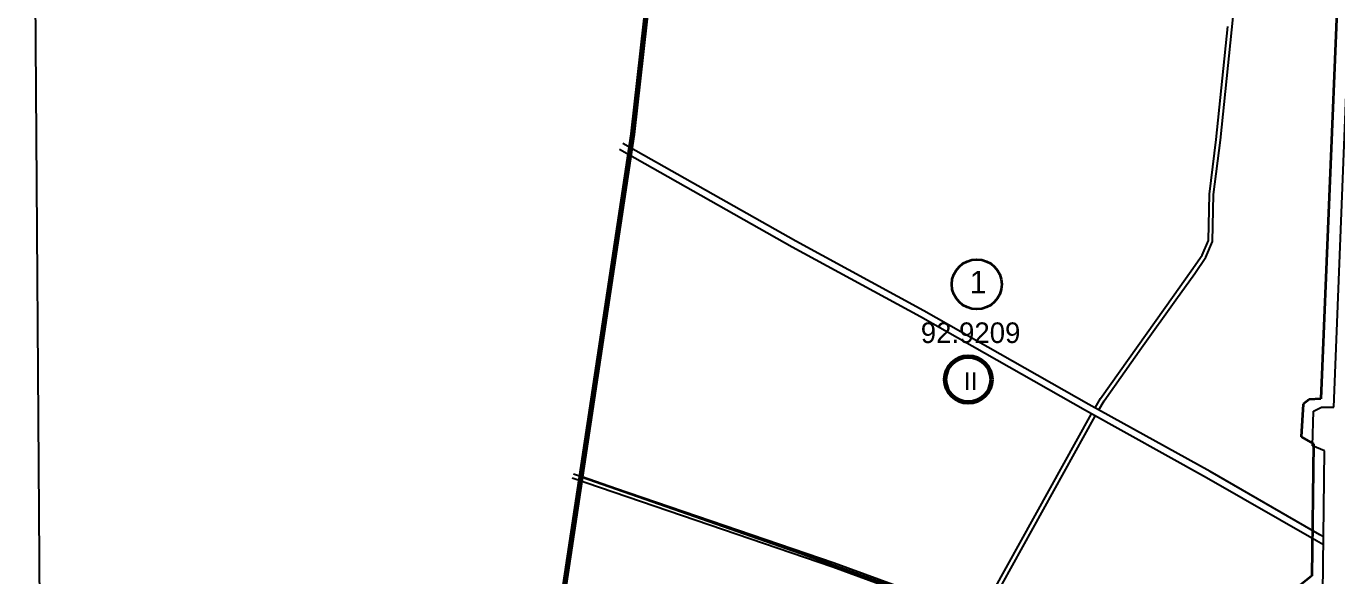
# Model space of a CAD drawing. Header units: millimetres. Extents: x 1378883 to 1389511, y 5662980 to 5673292.
# Drawn here: x 1378883 to 1380731, y 5670511 to 5671286 of the extents above; entities that cross this region are included whole.
import ezdxf
from ezdxf.enums import TextEntityAlignment as Align

# ---------------------------------------------------------------- set-up
doc = ezdxf.new("R2010")
doc.units = ezdxf.units.MM
doc.layers.add('_5Інше', color=252, linetype='Continuous', lineweight=25)
for name, color, linetype in [('N-raion', 1, 'Continuous'), ('zona', 3, 'Continuous'), ('вулиці', 7, 'Continuous'), ('ВулНазва', 7, 'Continuous'), ('КартаСкан', 252, 'Continuous'), ('межа по генплану', 7, 'Continuous'), ('район', 6, 'Continuous')]:
    doc.layers.add(name, color=color, linetype=linetype)
doc.layers.get('ВулНазва').off()
picture_1 = doc.add_image_def('image1.tif', size_in_pixel=(29607, 29619))

# ---------------------------------------------------------------- blocks, each defined once
blk = doc.blocks.new('ЛвЗд')
at = {"layer": '_5Інше', "color": 204, "linetype": 'Continuous'}
for points in [[(43807.741, 28543.381), (43846.678, 29402.593)], [(43779.119, 28537.788), (43790.173, 28543.754)], [(43790.173, 28543.754), (43807.741, 28543.381)], [(43777.261, 28489.347), (43779.119, 28537.788)], [(43794.375, 28481.891), (43777.261, 28489.347)], [(43790.551, 28281.14), (43794.375, 28481.891)]]:
    blk.add_lwpolyline(points, dxfattribs=at)

msp = doc.modelspace()

# ---------------------------------------------------------------- linework, layer by layer
at = {"layer": 'N-raion', "color": 1, "lineweight": 35}
msp.add_circle((1380223.5, 5670922.3), 35.2, dxfattribs=at)
at = {"layer": 'zona', "color": 3, "lineweight": 60}
msp.add_circle((1380211.6, 5670788.1), 32.5, dxfattribs=at)
at = {"layer": 'вулиці', "color": 7}
for points in [[(1380395.6, 5670745.2), (1380403, 5670758), (1380456.1, 5670832.6), (1380504.4, 5670900.6), (1380530.9, 5670937.8), (1380546.6, 5670960.4), (1380556.1, 5670982.8), (1380557.6, 5671048.8), (1380567.1, 5671125.7), (1380620.2, 5671643.3)], [(1380390.3, 5670748.1), (1380398, 5670761.3), (1380451.2, 5670836.1), (1380499.5, 5670904), (1380526, 5670941.2), (1380541.4, 5670963.3), (1380550.2, 5670984.1), (1380551.6, 5671049.3), (1380561.2, 5671126.4), (1380577.5, 5671285.8)], [(1380712.5, 5670554.9), (1380702.6, 5670560.3), (1380547.5, 5670649.5), (1380376.7, 5670744.2), (1380144.2, 5670876.3), (1379963.3, 5670974.5), (1379719.6, 5671112.5)], [(1380712.7, 5670566.3), (1380707.5, 5670569.1), (1380552.5, 5670658.3), (1380381.6, 5670753), (1380149.1, 5670885.1), (1379968.1, 5670983.2), (1379724.5, 5671121.2)], [(1379654.8, 5670655.1), (1380022.5, 5670529.4), (1380148.3, 5670483.3), (1380220.3, 5670453.1), (1380226.6, 5670452.8), (1380385.5, 5670739.4)], [(1380395.5, 5670745.1), (1380395.5, 5670745.1), (1380395.6, 5670745.2)], [(1379652.9, 5670649.4), (1380020.5, 5670523.8), (1380146.1, 5670477.7), (1380218.9, 5670447.2), (1380230.1, 5670446.5), (1380390.7, 5670736.5)]]:
    msp.add_lwpolyline(points, dxfattribs=at)
at = {"layer": 'межа по генплану', "color": 5, "lineweight": 70}
msp.add_lwpolyline([(1380734.7, 5669513.6), (1380628.3, 5669556.3), (1380536.5, 5669570.6), (1380431.5, 5669569.3), (1380313.6, 5669551.8), (1380223.1, 5669517.5), (1380140.9, 5669474.3), (1379693.3, 5669211.8), (1379499.2, 5669437.7), (1379591.3, 5670236.7), (1379639.8, 5670479), (1379738.6, 5671134.1), (1379773.9, 5671448.2)], dxfattribs=at)
msp.add_lwpolyline([(1380734.7, 5669513.6), (1380628.3, 5669556.3), (1380536.5, 5669570.6), (1380431.5, 5669569.3), (1380313.6, 5669551.8), (1380223.1, 5669517.5), (1380140.9, 5669474.3), (1379693.3, 5669211.8), (1379499.2, 5669437.7), (1379591.3, 5670236.7), (1379639.8, 5670479), (1379738.6, 5671134.1), (1379773.9, 5671448.2)], dxfattribs=at)
at = {"layer": 'межа по генплану', "color": 3, "lineweight": 70}
msp.add_lwpolyline([(1380734.7, 5669513.6), (1380628.3, 5669556.3), (1380536.5, 5669570.6), (1380431.5, 5669569.3), (1380313.6, 5669551.8), (1380223.1, 5669517.5), (1380140.9, 5669474.3), (1379693.3, 5669211.8), (1379499.2, 5669437.7), (1379591.3, 5670236.7), (1379639.8, 5670479), (1379738.6, 5671134.1), (1379773.9, 5671448.2)], dxfattribs=at)
msp.add_lwpolyline([(1380734.7, 5669513.6), (1380628.3, 5669556.3), (1380536.5, 5669570.6), (1380431.5, 5669569.3), (1380313.6, 5669551.8), (1380223.1, 5669517.5), (1380140.9, 5669474.3), (1379693.3, 5669211.8), (1379499.2, 5669437.7), (1379591.3, 5670236.7), (1379639.8, 5670479), (1379738.6, 5671134.1), (1379773.9, 5671448.2)], dxfattribs=at)
at = {"layer": 'межа по генплану', "color": 2, "lineweight": 70}
msp.add_lwpolyline([(1380734.7, 5669513.6), (1380628.3, 5669556.3), (1380536.5, 5669570.6), (1380431.5, 5669569.3), (1380313.6, 5669551.8), (1380223.1, 5669517.5), (1380140.9, 5669474.3), (1379693.3, 5669211.8), (1379499.2, 5669437.7), (1379591.3, 5670236.7), (1379639.8, 5670479), (1379738.6, 5671134.1), (1379773.9, 5671448.2)], dxfattribs=at)
at = {"layer": 'район', "color": 6, "lineweight": 35}
for p, q in [((1380745.5, 5671649.9), (1380708.8, 5670760.6)), ((1380692.2, 5670759.9), (1380683.7, 5670753.2)), ((1380708.8, 5670760.6), (1380692.2, 5670759.9)), ((1380683.7, 5670753.2), (1380681.3, 5670707.1)), ((1380681.3, 5670707.1), (1380698.6, 5670697.2)), ((1380698.6, 5670697.2), (1380696.2, 5670511.2)), ((1380696.2, 5670511.2), (1380677.3, 5670496.2))]:
    msp.add_line(p, q, dxfattribs=at)
msp.add_lwpolyline([(1380675.1, 5670423.4), (1380633.3, 5670420.3), (1380538.8, 5670431.9), (1380530.2, 5670369.2), (1380229.8, 5670407.5), (1380227.2, 5670450.7), (1379975.2, 5670542.7), (1379665.7, 5670650.6)], dxfattribs=at)

# ---------------------------------------------------------------- block references
at = {"layer": 'ВулНазва', "color": 7, "lineweight": 9, "rotation": 0.3369352804470327}
msp.add_blockref('ЛвЗд', (1337088, 5641948.4), dxfattribs=at)

# ---------------------------------------------------------------- texts
at = {"layer": 'N-raion', "color": 1, "lineweight": 35}
msp.add_text('1', height=31.7, dxfattribs=at).set_placement((1380213.5, 5670909.6))
msp.add_text('92.9209', height=29.05, dxfattribs=at).set_placement((1380214.8, 5670839.5), align=Align.CENTER)
at = {"layer": 'район', "insert": (1380205.2, 5670798), "char_height": 25, "width": 53.822, "attachment_point": 1}
msp.add_mtext('\\pt25;{\\fArial|b0|i0|c204|p34;\\C3;ІІ}', dxfattribs=at)

# ---------------------------------------------------------------- pictures from other files: only their frames are drawn
at = {"layer": 'КартаСкан'}
image = msp.add_image(picture_1, insert=(1378952, 5663192.3), size_in_units=(10026.9, 10031), rotation=0.39543, dxfattribs=at)
image.dxf.flags = 15

doc.saveas('drawing.dxf')
